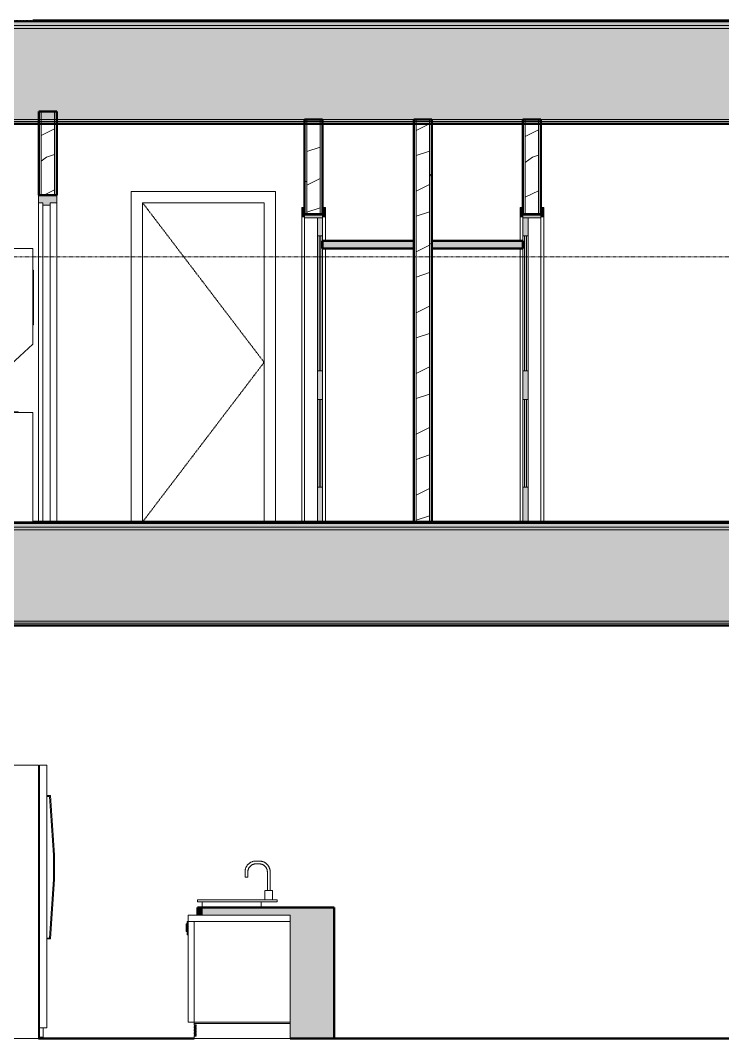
# Model space of a CAD drawing. Header units: inches. Extents: x 9610 to 15331, y -316 to 681.
# Drawn here: x 10480.2 to 10665.2, y 0 to 268 of the extents above; entities that cross this region are included whole.
import ezdxf

# ---------------------------------------------------------------- set-up
doc = ezdxf.new("R2010")
doc.units = ezdxf.units.IN
doc.header["$MEASUREMENT"] = 0
for name, pattern in [('Aligning Line 1_8_', [0.25, 0.125, -0.125]), ('Dash 1_16_', [0.125, 0.0625, -0.0625]), ('Grid Line 1_2_', [0.875, 0.5, -0.125, 0.125, -0.125])]:
    doc.linetypes.add(name, pattern=pattern)
for name, color, linetype, lineweight in [('0-1', 7, 'Continuous', 5), ('0-2', 55, 'Continuous', 9), ('A-DOOR-2', 10, 'Continuous', 20), ('A-DOOR-3', 50, 'Dash 1_16_', 9), ('A-DOOR-4', 45, 'Continuous', 9), ('A-DOOR-5', 50, 'Continuous', 9), ('A-DOOR-6', 31, 'Continuous', 9), ('A-DOOR-FRAM-2', 10, 'Continuous', 20), ('A-DOOR-FRAM-3', 50, 'Continuous', 9), ('A-DOOR-FRAM-4', 45, 'Continuous', 9), ('A-FLOR-1', 8, 'Continuous', 5), ('A-FLOR-2', 31, 'Continuous', 5), ('A-FLOR-3', 251, 'Continuous', 5), ('A-FLOR-5', 192, 'Continuous', 50), ('A-FLOR-LEVL-1', 51, 'Grid Line 1_2_', 9), ('A-FLOR-MCUT', 51, 'Continuous', 13), ('A-FLOR-PATT-1', 8, 'Continuous', 9), ('A-WALL-2', 7, 'Continuous', 50), ('A-WALL-3', 250, 'Continuous', 13), ('A-WALL-PATT-1', 253, 'Continuous', 9), ('A-WALL-PATT-2', 50, 'Continuous', 9), ('G-ANNO-SYMB', 111, 'Aligning Line 1_8_', 9), ('P-SANR-FIXT-1', 55, 'Continuous', 9), ('Q-CASE-1', 9, 'Continuous', 9), ('Q-CASE-2', 7, 'Continuous', 50), ('Q-SPCQ-1', 55, 'Continuous', 9)]:
    doc.layers.add(name, color=color, linetype=linetype, lineweight=lineweight)
pattern_1 = [(0, (11008.554, 72), (30.72, 7.68), [1.267, -21.773, 1.267, -21.773, -122.88]), (0, (11008.554, 72), (30.72, 7.68), [-46.08, 1.267, -44.813, 1.267, -21.773, -53.76]), (0, (11008.554, 72), (30.72, 7.68), [-115.2, 1.267, -14.093, 1.267, -37.133]), (120, (11020.074, 75.84), (-22.011075, 22.7643), [1.267, -21.773, 1.267, -21.773, -122.88]), (120, (11020.074, 75.84), (-22.011075, 22.7643), [-46.08, 1.267, -44.813, 1.267, -21.773, -53.76]), (120, (11020.074, 75.84), (-22.011075, 22.7643), [-115.2, 1.267, -14.093, 1.267, -37.133]), (240, (11023.914, 91.2), (-8.708925, -30.4443), [1.267, -21.773, 1.267, -21.773, -122.88]), (240, (11023.914, 91.2), (-8.708925, -30.4443), [-46.08, 1.267, -44.813, 1.267, -21.773, -53.76]), (240, (11023.914, 91.2), (-8.708925, -30.4443), [-115.2, 1.267, -14.093, 1.267, -37.133])]
pattern_2 = [(216.87, (11014.952, 87.994), (47.980943, 31.987086), [7.997, -71.971]), (206.565, (11024.548, 83.196), (-15.99371, -15.99413), [17.881, -17.881]), (198.435, (11024.548, 75.199), (-31.98674, -15.99388), [10.115, -40.461])]
pattern_3 = [(0, (11008.554, 72), (15.36, 3.84), [1.267, -10.253, 1.267, -10.253, -61.44]), (0, (11008.554, 72), (15.36, 3.84), [-23.04, 1.267, -21.773, 1.267, -10.253, -26.88]), (0, (11008.554, 72), (15.36, 3.84), [-57.6, 1.267, -6.413, 1.267, -17.933]), (120, (11014.314, 73.92), (-11.005538, 11.38215), [1.267, -10.253, 1.267, -10.253, -61.44]), (120, (11014.314, 73.92), (-11.005538, 11.38215), [-23.04, 1.267, -21.773, 1.267, -10.253, -26.88]), (120, (11014.314, 73.92), (-11.005538, 11.38215), [-57.6, 1.267, -6.413, 1.267, -17.933]), (240, (11016.234, 81.6), (-4.354462, -15.22215), [1.267, -10.253, 1.267, -10.253, -61.44]), (240, (11016.234, 81.6), (-4.354462, -15.22215), [-23.04, 1.267, -21.773, 1.267, -10.253, -26.88]), (240, (11016.234, 81.6), (-4.354462, -15.22215), [-57.6, 1.267, -6.413, 1.267, -17.933])]
pattern_4 = [(0, (11008.554, 72), (0, 4.798), []), (315, (11008.554, 72), (4.798427, 0), [6.786, -6.786]), (45, (11008.554, 72), (4.798427, 0), [6.786, -6.786])]

# ---------------------------------------------------------------- blocks, each defined once
blk = doc.blocks.new('Single-Flush - 32_ x 84_-1372863-BUILDING SECTION - EAST_WEST - LOOKING SOUTH2')
at = {"layer": 'A-DOOR-3'}
for p in [(10512.44, 220), (10512.44, 136)]:
    blk.add_line(p, (10544.44, 178), dxfattribs=at)
at = {"layer": 'A-DOOR-FRAM-3'}
for p, q in [((10509.44, 223), (10509.44, 136)), ((10547.44, 223), (10509.44, 223)), ((10547.44, 136), (10547.44, 223)), ((10512.44, 136), (10512.44, 220)), ((10512.44, 220), (10544.44, 220)), ((10544.44, 220), (10544.44, 136))]:
    blk.add_line(p, q, dxfattribs=at)
blk = doc.blocks.new('FOLDING_SLIDING CLOSET - 42_ x 80_-1372841-BUILDING SECTION - EAST_WEST - LOOKING SOUTH2')
at = {"layer": 'A-DOOR-4'}
for points in [[(10611.84, 216.25), (10612.59, 216.25), (10612.59, 218.75), (10611.84, 218.75), (10611.84, 216.3)], [(10617.34, 216.25), (10618.09, 216.25), (10618.09, 218.75), (10617.34, 218.75), (10617.34, 216.3)]]:
    blk.add_hatch(color=256, dxfattribs=at).paths.add_polyline_path(points, flags=0)
h = blk.add_hatch(color=256, dxfattribs=at)
h.paths.add_polyline_path([(10613.96, 136), (10613.96, 145.12), (10612.59, 145.12), (10612.59, 136)], flags=0)
h.paths.add_polyline_path([(10612.59, 168.25), (10613.96, 168.25), (10613.96, 175.75), (10612.59, 175.75), (10612.59, 171.92)], flags=0)
h.paths.add_polyline_path([(10612.59, 211.31), (10613.96, 211.31), (10613.96, 216), (10612.59, 216)], flags=0)
h = blk.add_hatch(color=256, dxfattribs=at)
h.paths.add_polyline_path([(10613.05, 145.12), (10613.51, 145.12), (10613.51, 168.25), (10613.05, 168.25)], flags=0)
h.paths.add_polyline_path([(10613.05, 175.75), (10613.51, 175.75), (10613.51, 211.31), (10613.05, 211.31), (10613.05, 179)], flags=0)
at = {"layer": 'A-DOOR-FRAM-4'}
blk.add_hatch(color=256, dxfattribs=at).paths.add_polyline_path([(10613.96, 216), (10617.34, 216), (10617.34, 217), (10612.59, 217), (10612.59, 216), (10613.75, 216)], flags=0)
at = {"layer": 'A-DOOR-2'}
for p, q in [((10613.96, 216), (10612.59, 216)), ((10612.59, 216), (10612.59, 211.31)), ((10613.96, 211.31), (10613.96, 216)), ((10612.59, 211.31), (10613.96, 211.31)), ((10613.51, 211.31), (10613.05, 211.31)), ((10613.05, 211.31), (10613.05, 175.75)), ((10613.51, 175.75), (10613.51, 211.31)), ((10613.96, 175.75), (10612.59, 175.75)), ((10612.59, 175.75), (10612.59, 168.25)), ((10613.05, 175.75), (10613.51, 175.75)), ((10613.96, 168.25), (10613.96, 175.75)), ((10612.59, 168.25), (10613.96, 168.25)), ((10613.51, 168.25), (10613.05, 168.25)), ((10613.05, 168.25), (10613.05, 145.12)), ((10613.51, 145.12), (10613.51, 168.25)), ((10613.96, 145.12), (10612.59, 145.12)), ((10612.59, 145.12), (10612.59, 136)), ((10613.05, 145.12), (10613.51, 145.12)), ((10613.96, 136), (10613.96, 145.12)), ((10612.59, 136), (10613.96, 136))]:
    blk.add_line(p, q, dxfattribs=at)
at = {"layer": 'A-DOOR-5'}
for p, q in [((10611.84, 218.75), (10611.84, 216.25)), ((10612.59, 218.75), (10611.84, 218.75)), ((10612.59, 216.25), (10612.59, 218.75)), ((10617.34, 218.75), (10617.34, 216.25)), ((10618.09, 218.75), (10617.34, 218.75)), ((10618.09, 216.25), (10618.09, 218.75)), ((10611.84, 216.25), (10612.59, 216.25)), ((10611.84, 210), (10611.84, 216.25)), ((10617.34, 216.25), (10618.09, 216.25)), ((10618.09, 216.25), (10618.09, 136)), ((10612.59, 210), (10612.59, 211.31)), ((10613.96, 211.31), (10613.96, 175.75)), ((10611.84, 136), (10611.84, 208)), ((10612.59, 175.75), (10612.59, 208)), ((10612.59, 145.12), (10612.59, 168.25)), ((10613.96, 168.25), (10613.96, 145.12))]:
    blk.add_line(p, q, dxfattribs=at)
at = {"layer": 'A-DOOR-FRAM-2'}
for p, q in [((10617.34, 217), (10612.59, 217)), ((10612.59, 217), (10612.59, 216)), ((10617.34, 216.75), (10612.59, 216.75)), ((10612.59, 216), (10617.34, 216)), ((10617.34, 216), (10617.34, 217))]:
    blk.add_line(p, q, dxfattribs=at)
at = {"layer": 'A-DOOR-FRAM-3'}
blk.add_line((10617.34, 216), (10617.34, 136), dxfattribs=at)
blk = doc.blocks.new('OD_CW_Closet - OD_CW_Closet-2123065-BUILDING SECTION - EAST_WEST - LOOKING SOUTH2')
at = {"layer": 'Q-CASE-1'}
blk.add_hatch(color=256, dxfattribs=at).paths.add_polyline_path([(10583.84, 208), (10583.84, 210), (10559.84, 210), (10559.84, 208), (10560.59, 208)], flags=0)
at = {"layer": 'Q-CASE-2'}
for p, q in [((10583.84, 210), (10559.84, 210)), ((10559.84, 210), (10559.84, 208)), ((10583.84, 208), (10583.84, 210)), ((10559.84, 208), (10583.84, 208))]:
    blk.add_line(p, q, dxfattribs=at)
blk = doc.blocks.new('FOLDING_SLIDING CLOSET - 42_ x 80_-1372832-BUILDING SECTION - EAST_WEST - LOOKING SOUTH2')
at = {"layer": 'A-DOOR-4'}
for points in [[(10555.09, 216.25), (10555.09, 218.75), (10554.34, 218.75), (10554.34, 216.25)], [(10559.84, 216.25), (10560.59, 216.25), (10560.59, 218.75), (10559.84, 218.75), (10559.84, 216.3)]]:
    blk.add_hatch(color=256, dxfattribs=at).paths.add_polyline_path(points, flags=0)
h = blk.add_hatch(color=256, dxfattribs=at)
h.paths.add_polyline_path([(10559.84, 136), (10559.84, 145.12), (10558.46, 145.12), (10558.46, 136)], flags=0)
h.paths.add_polyline_path([(10559.84, 168.25), (10559.84, 175.75), (10558.46, 175.75), (10558.46, 168.25), (10559.38, 168.25)], flags=0)
h.paths.add_polyline_path([(10558.92, 211.31), (10559.84, 211.31), (10559.84, 216), (10558.46, 216), (10558.46, 211.31)], flags=0)
h = blk.add_hatch(color=256, dxfattribs=at)
h.paths.add_polyline_path([(10559.38, 145.12), (10559.38, 168.25), (10558.92, 168.25), (10558.92, 145.12)], flags=0)
h.paths.add_polyline_path([(10559.38, 175.75), (10559.38, 211.31), (10558.92, 211.31), (10558.92, 175.75)], flags=0)
at = {"layer": 'A-DOOR-FRAM-4'}
blk.add_hatch(color=256, dxfattribs=at).paths.add_polyline_path([(10555.09, 216), (10559.84, 216), (10559.84, 217), (10555.09, 217), (10555.09, 216.25)], flags=0)
at = {"layer": 'A-DOOR-2'}
for p, q in [((10558.46, 216), (10558.46, 211.31)), ((10559.84, 216), (10558.46, 216)), ((10559.84, 211.31), (10559.84, 216)), ((10558.46, 211.31), (10559.84, 211.31)), ((10558.92, 211.31), (10558.92, 175.75)), ((10559.38, 211.31), (10558.92, 211.31)), ((10559.38, 175.75), (10559.38, 211.31)), ((10558.46, 175.75), (10558.46, 168.25)), ((10559.84, 175.75), (10558.46, 175.75)), ((10558.92, 175.75), (10559.38, 175.75)), ((10559.84, 168.25), (10559.84, 175.75)), ((10558.46, 168.25), (10559.84, 168.25)), ((10558.92, 168.25), (10558.92, 145.12)), ((10559.38, 168.25), (10558.92, 168.25)), ((10559.38, 145.12), (10559.38, 168.25)), ((10558.46, 145.12), (10558.46, 136)), ((10559.84, 145.12), (10558.46, 145.12)), ((10558.92, 145.12), (10559.38, 145.12)), ((10559.84, 136), (10559.84, 145.12)), ((10558.46, 136), (10559.84, 136))]:
    blk.add_line(p, q, dxfattribs=at)
at = {"layer": 'A-DOOR-5'}
for p, q in [((10555.09, 218.75), (10554.34, 218.75)), ((10554.34, 218.75), (10554.34, 216.25)), ((10555.09, 216.25), (10555.09, 218.75)), ((10560.59, 218.75), (10559.84, 218.75)), ((10559.84, 218.75), (10559.84, 216.25)), ((10560.59, 216.25), (10560.59, 218.75)), ((10554.34, 216.25), (10555.09, 216.25)), ((10554.34, 136), (10554.34, 216.25)), ((10559.84, 216.25), (10560.59, 216.25)), ((10560.59, 216.25), (10560.59, 210)), ((10558.46, 175.75), (10558.46, 211.31)), ((10559.84, 211.31), (10559.84, 210)), ((10559.84, 208), (10559.84, 175.75)), ((10560.59, 208), (10560.59, 136)), ((10558.46, 145.12), (10558.46, 168.25)), ((10559.84, 168.25), (10559.84, 145.12))]:
    blk.add_line(p, q, dxfattribs=at)
at = {"layer": 'A-DOOR-FRAM-2'}
for p, q in [((10555.09, 217), (10555.09, 216)), ((10559.84, 217), (10555.09, 217)), ((10555.09, 216.75), (10559.84, 216.75)), ((10555.09, 216), (10559.84, 216)), ((10559.84, 216), (10559.84, 217))]:
    blk.add_line(p, q, dxfattribs=at)
at = {"layer": 'A-DOOR-FRAM-3'}
blk.add_line((10555.09, 136), (10555.09, 216), dxfattribs=at)
blk = doc.blocks.new('Stacked Washer and Dryer - 26_x25_ - Private-1352637-BUILDING SECTION - EAST_WEST - LOOKING SOUTH2')
at = {"layer": 'P-SANR-FIXT-1'}
for p, q in [((10483.54, 208), (10457.54, 208)), ((10457.54, 208), (10457.54, 136)), ((10483.54, 182.81), (10483.54, 208)), ((10483.67, 202.25), (10483.54, 202.25)), ((10483.67, 187.84), (10483.67, 202.25)), ((10483.54, 187.84), (10483.67, 187.84)), ((10464.04, 164.81), (10483.54, 182.81)), ((10483.54, 164.81), (10464.04, 164.81)), ((10466.64, 164.94), (10479.64, 164.94)), ((10466.64, 164.81), (10466.64, 164.94)), ((10479.64, 164.81), (10479.64, 164.94)), ((10483.54, 136), (10483.54, 164.81)), ((10457.54, 136), (10483.54, 136))]:
    blk.add_line(p, q, dxfattribs=at)
blk = doc.blocks.new('Flush-Double-Door-Adj_swing-w_handle_2100 - 1_-8_ x 7_-0_-2080157-BUILDING SECTION - EAST_WEST - LOOKING SOUTH2')
at = {"layer": 'A-DOOR-6'}
blk.add_hatch(color=256, dxfattribs=at).paths.add_polyline_path([(10487.58, 219.38), (10488.13, 219.38), (10488.13, 220), (10489.88, 220), (10489.88, 222), (10485, 222), (10485, 220), (10486.13, 220), (10486.13, 219.38), (10486.48, 219.38)], flags=0)
for p, q in [((10489.88, 222), (10485, 222)), ((10485, 222), (10485, 220)), ((10485, 220), (10486.13, 220)), ((10485, 220), (10485, 136)), ((10486.13, 220), (10486.13, 219.38)), ((10488.13, 219.38), (10488.13, 220)), ((10488.13, 220), (10489.88, 220)), ((10489.88, 220), (10489.88, 222)), ((10489.88, 136), (10489.88, 220)), ((10486.13, 219.38), (10488.13, 219.38)), ((10486.13, 136), (10486.13, 219.38)), ((10488.13, 136), (10488.13, 219.38))]:
    blk.add_line(p, q, dxfattribs=at)
blk = doc.blocks.new('Refrigerator_-_Side-by-Side_6047 - 36_ X 30_-1372843-BUILDING SECTION - EAST_WEST - LOOKING SOUTH2')
at = {"layer": 'Q-SPCQ-1'}
for p, q in [((10485.01, 72), (10457.26, 72)), ((10457.26, 72), (10457.26, 0)), ((10485.01, 0), (10485.01, 72)), ((10485.26, 2.87), (10485.26, 72)), ((10485.26, 72), (10487.26, 72)), ((10487.26, 72), (10487.26, 2.87)), ((10488.17, 64), (10487.26, 64)), ((10487.26, 63.75), (10487.93, 63.75)), ((10487.93, 63.75), (10489.01, 48.28)), ((10489.26, 48.29), (10488.17, 64)), ((10489.01, 48.28), (10489.01, 41.95)), ((10489.26, 41.94), (10489.26, 48.29)), ((10489.01, 41.95), (10487.93, 26.48)), ((10488.17, 26.23), (10489.26, 41.94)), ((10487.93, 26.48), (10487.26, 26.48)), ((10487.26, 26.23), (10488.17, 26.23)), ((10486.26, 2.87), (10485.26, 2.87)), ((10485.26, 2.87), (10485.26, 0.37)), ((10487.26, 2.87), (10485.26, 2.87)), ((10486.26, 0.37), (10486.26, 2.87)), ((10457.26, 0), (10485.01, 0)), ((10485.26, 0.37), (10486.26, 0.37))]:
    blk.add_line(p, q, dxfattribs=at)
blk = doc.blocks.new('Sink Kitchen-Single - 30_ x 21_-1372827-BUILDING SECTION - EAST_WEST - LOOKING SOUTH2')
at = {"layer": 'P-SANR-FIXT-1'}
for p, q in [((10543.16, 46.75), (10542.29, 46.75)), ((10542.29, 46), (10543.16, 46)), ((10539.41, 43.88), (10539.41, 42.5)), ((10540.16, 42.5), (10540.16, 43.88)), ((10545.29, 43.88), (10545.29, 39)), ((10546.04, 39), (10546.04, 43.88)), ((10540.16, 42.5), (10539.41, 42.5)), ((10544.66, 39), (10544.66, 36.5)), ((10544.66, 39), (10544.66, 36.5)), ((10544.69, 39), (10545.66, 39)), ((10544.69, 39), (10544.69, 39)), ((10545.66, 39), (10546.64, 39)), ((10546.64, 39), (10546.64, 39)), ((10546.66, 36.5), (10546.66, 39)), ((10546.66, 36.5), (10546.66, 39)), ((10526.91, 36.5), (10547.91, 36.5)), ((10526.91, 36.5), (10526.91, 36)), ((10547.91, 36), (10526.91, 36)), ((10528.16, 36), (10528.16, 34.5)), ((10543.66, 34.5), (10543.66, 36)), ((10547.91, 36.5), (10547.91, 36))]:
    blk.add_line(p, q, dxfattribs=at)
at = {"layer": 'P-SANR-FIXT-1', "flags": 128}
for points in [[(10542.29, 46.75), (10542.17, 46.75), (10542.06, 46.74), (10541.95, 46.73), (10541.83, 46.71), (10541.72, 46.69), (10541.61, 46.67), (10541.49, 46.64), (10541.39, 46.6), (10541.28, 46.57), (10541.17, 46.52), (10541.06, 46.48), (10540.96, 46.43), (10540.86, 46.37), (10540.76, 46.31), (10540.67, 46.25), (10540.57, 46.18), (10540.48, 46.11), (10540.39, 46.04), (10540.31, 45.96), (10540.23, 45.88), (10540.15, 45.79), (10540.07, 45.71), (10540, 45.62), (10539.93, 45.52), (10539.87, 45.43), (10539.81, 45.33), (10539.75, 45.23), (10539.7, 45.13), (10539.65, 45.02), (10539.61, 44.92), (10539.57, 44.81), (10539.54, 44.7), (10539.5, 44.59), (10539.48, 44.48), (10539.46, 44.36), (10539.44, 44.25), (10539.43, 44.14), (10539.42, 44.02), (10539.41, 43.91), (10539.41, 43.88)], [(10540.16, 43.88), (10540.17, 43.96), (10540.17, 44.04), (10540.18, 44.13), (10540.19, 44.21), (10540.21, 44.3), (10540.23, 44.38), (10540.25, 44.46), (10540.27, 44.54), (10540.3, 44.62), (10540.33, 44.7), (10540.37, 44.78), (10540.4, 44.86), (10540.45, 44.93), (10540.49, 45), (10540.54, 45.07), (10540.58, 45.14), (10540.64, 45.21), (10540.69, 45.28), (10540.75, 45.34), (10540.81, 45.4), (10540.87, 45.46), (10540.94, 45.51), (10541, 45.57), (10541.07, 45.62), (10541.14, 45.66), (10541.21, 45.71), (10541.29, 45.75), (10541.36, 45.79), (10541.44, 45.82), (10541.52, 45.86), (10541.6, 45.88), (10541.68, 45.91), (10541.76, 45.93), (10541.84, 45.95), (10541.93, 45.97), (10542.01, 45.98), (10542.1, 45.99), (10542.18, 46), (10542.27, 46), (10542.29, 46)], [(10546.04, 43.88), (10546.04, 43.99), (10546.03, 44.1), (10546.02, 44.22), (10546, 44.33), (10545.98, 44.45), (10545.96, 44.56), (10545.93, 44.67), (10545.89, 44.78), (10545.86, 44.89), (10545.81, 44.99), (10545.77, 45.1), (10545.71, 45.2), (10545.66, 45.3), (10545.6, 45.4), (10545.54, 45.5), (10545.47, 45.59), (10545.4, 45.68), (10545.33, 45.77), (10545.25, 45.86), (10545.17, 45.94), (10545.08, 46.02), (10545, 46.09), (10544.91, 46.16), (10544.81, 46.23), (10544.72, 46.29), (10544.62, 46.35), (10544.52, 46.41), (10544.42, 46.46), (10544.31, 46.51), (10544.21, 46.55), (10544.1, 46.59), (10543.99, 46.63), (10543.88, 46.66), (10543.77, 46.69), (10543.65, 46.71), (10543.54, 46.73), (10543.43, 46.74), (10543.31, 46.75), (10543.2, 46.75), (10543.16, 46.75)], [(10543.16, 46), (10543.25, 46), (10543.33, 45.99), (10543.42, 45.98), (10543.5, 45.97), (10543.59, 45.96), (10543.67, 45.94), (10543.75, 45.92), (10543.83, 45.89), (10543.91, 45.86), (10543.99, 45.83), (10544.07, 45.8), (10544.15, 45.76), (10544.22, 45.72), (10544.29, 45.68), (10544.36, 45.63), (10544.43, 45.58), (10544.5, 45.53), (10544.57, 45.47), (10544.63, 45.42), (10544.69, 45.36), (10544.75, 45.29), (10544.8, 45.23), (10544.86, 45.16), (10544.91, 45.09), (10544.95, 45.02), (10545, 44.95), (10545.04, 44.88), (10545.08, 44.8), (10545.11, 44.72), (10545.14, 44.65), (10545.17, 44.57), (10545.2, 44.48), (10545.22, 44.4), (10545.24, 44.32), (10545.26, 44.24), (10545.27, 44.15), (10545.28, 44.07), (10545.29, 43.98), (10545.29, 43.9), (10545.29, 43.88)]]:
    blk.add_lwpolyline(points, dxfattribs=at)
blk = doc.blocks.new('Dishwasher_15404 - 34_ counter-1372825-BUILDING SECTION - EAST_WEST - LOOKING SOUTH2')
at = {"layer": 'Q-SPCQ-1'}
for p, q in [((10524.43, 32.5), (10524.43, 30.79)), ((10524.43, 32.5), (10524.63, 32.5)), ((10524.63, 32.5), (10551.31, 32.5)), ((10551.31, 32.5), (10551.31, 30.79)), ((10524.18, 30.18), (10523.93, 30.18)), ((10523.93, 28.21), (10523.93, 30.18)), ((10524.18, 28.06), (10524.18, 30.79)), ((10524.18, 30.79), (10524.44, 30.79)), ((10524.63, 30.79), (10524.43, 30.79)), ((10524.43, 30.79), (10524.43, 4.33)), ((10524.43, 30.79), (10524.63, 30.79)), ((10551.31, 30.79), (10524.63, 30.79)), ((10524.63, 30.79), (10526.06, 30.79)), ((10526.06, 30.79), (10526.06, 4.33)), ((10526.06, 30.79), (10526.06, 4.33)), ((10526.26, 30.79), (10551.31, 30.79)), ((10551.31, 30.79), (10551.31, 4.33)), ((10523.93, 28.21), (10524.18, 28.21)), ((10524.18, 27.35), (10524.18, 28.06)), ((10524.18, 27.35), (10524.44, 27.35)), ((10524.63, 4.33), (10524.43, 4.33)), ((10526.06, 4.33), (10524.63, 4.33)), ((10526.06, 4.33), (10551.31, 4.33)), ((10526.06, 4.33), (10526.06, 3.94)), ((10551.31, 3.94), (10526.06, 3.94)), ((10526.06, 3.94), (10526.06, 3.59)), ((10526.06, 3.59), (10526.56, 3.59)), ((10526.09, 3.59), (10526.06, 3.59)), ((10526.06, 3.39), (10526.06, 3.2)), ((10526.56, 3.39), (10526.06, 3.39)), ((10526.06, 3.39), (10526.09, 3.39)), ((10526.06, 3.2), (10526.56, 3.2)), ((10526.09, 3.2), (10526.06, 3.2)), ((10526.06, 3), (10526.06, 2.8)), ((10526.56, 3), (10526.06, 3)), ((10526.06, 3), (10526.09, 3)), ((10526.06, 2.8), (10526.56, 2.8)), ((10526.09, 2.8), (10526.06, 2.8)), ((10551.31, 4.33), (10526.26, 4.33)), ((10526.56, 3.59), (10526.56, 3.39)), ((10526.56, 3.2), (10526.56, 3)), ((10526.56, 2.8), (10526.56, 2.61)), ((10527.63, 3.94), (10551.31, 3.94)), ((10551.31, 4.33), (10551.31, 3.94)), ((10551.31, 3.94), (10551.31, 0)), ((10526.06, 2.61), (10526.06, 2.41)), ((10526.56, 2.61), (10526.06, 2.61)), ((10526.06, 2.61), (10526.09, 2.61)), ((10526.06, 2.41), (10526.56, 2.41)), ((10526.09, 2.41), (10526.06, 2.41)), ((10526.06, 2.21), (10526.06, 2.02)), ((10526.56, 2.21), (10526.06, 2.21)), ((10526.06, 2.21), (10526.09, 2.21)), ((10526.06, 2.02), (10526.56, 2.02)), ((10526.09, 2.02), (10526.06, 2.02)), ((10526.06, 1.82), (10526.06, 1.62)), ((10526.56, 1.82), (10526.06, 1.82)), ((10526.06, 1.82), (10526.09, 1.82)), ((10526.06, 1.62), (10526.56, 1.62)), ((10526.09, 1.62), (10526.06, 1.62)), ((10526.06, 1.43), (10526.06, 1.23)), ((10526.56, 1.43), (10526.06, 1.43)), ((10526.06, 1.43), (10526.09, 1.43)), ((10526.06, 1.23), (10526.56, 1.23)), ((10526.09, 1.23), (10526.06, 1.23)), ((10526.06, 1.03), (10526.06, 0.84)), ((10526.56, 1.03), (10526.06, 1.03)), ((10526.06, 1.03), (10526.09, 1.03)), ((10526.06, 0.84), (10526.56, 0.84)), ((10526.09, 0.84), (10526.06, 0.84)), ((10526.06, 0.64), (10526.06, 0)), ((10526.56, 0.64), (10526.06, 0.64)), ((10526.56, 2.41), (10526.56, 2.21)), ((10526.56, 2.02), (10526.56, 1.82)), ((10526.56, 1.62), (10526.56, 1.43)), ((10526.56, 1.23), (10526.56, 1.03)), ((10526.56, 0.84), (10526.56, 0.64)), ((10527.63, 0), (10526.06, 0)), ((10551.31, 0), (10527.63, 0))]:
    blk.add_line(p, q, dxfattribs=at)
blk = doc.blocks.new('OD_CW_Base Cabinet - OD_CW_Base Cabinet-2132465-BUILDING SECTION - EAST_WEST - LOOKING SOUTH2')
at = {"layer": 'Q-CASE-1'}
for points in [[(10526.91, 32.5), (10527.91, 32.5), (10527.91, 34.5), (10526.91, 34.5), (10526.91, 33.24)], [(10551.31, 0), (10562.91, 0), (10562.91, 34.5), (10527.91, 34.5), (10527.91, 32.5), (10551.31, 32.5), (10551.31, 1.41)]]:
    blk.add_hatch(color=256, dxfattribs=at).paths.add_polyline_path(points, flags=0)
at = {"layer": 'Q-CASE-2'}
for p, q in [((10526.91, 34.5), (10526.91, 32.5)), ((10527.91, 34.5), (10526.91, 34.5)), ((10527.91, 32.5), (10527.91, 34.5)), ((10527.91, 34.5), (10527.91, 32.5)), ((10562.91, 34.5), (10527.91, 34.5)), ((10562.91, 0), (10562.91, 34.5)), ((10551.31, 0), (10562.91, 0))]:
    blk.add_line(p, q, dxfattribs=at)
blk = doc.blocks.new('CTR - 1st Phase - Unit Layouts_rvt-1-BUILDING SECTION - EAST_WEST - LOOKING SOUTH2')
at = {"layer": 'A-WALL-PATT-1'}
h = blk.add_hatch(dxfattribs=at)
h.set_pattern_fill('FP_4', color=256, style=0, pattern_type=2)
h.set_pattern_definition(pattern_2)
h.paths.add_polyline_path([(10587.96, 136), (10587.96, 241.87), (10584.46, 241.87), (10584.46, 136)], flags=0)
h = blk.add_hatch(dxfattribs=at)
h.set_pattern_fill('FP_4', color=256, style=0, pattern_type=2)
h.set_pattern_definition(pattern_2)
h.paths.add_polyline_path([(10489.25, 222), (10489.25, 240.75), (10485.75, 240.75), (10485.75, 222)], flags=0)
h = blk.add_hatch(dxfattribs=at)
h.set_pattern_fill('FP_4', color=256, style=0, pattern_type=2)
h.set_pattern_definition(pattern_2)
h.paths.add_polyline_path([(10555.71, 217), (10559.21, 217), (10559.21, 240.75), (10555.71, 240.75), (10555.71, 225.59)], flags=0)
h = blk.add_hatch(dxfattribs=at)
h.set_pattern_fill('FP_4', color=256, style=0, pattern_type=2)
h.set_pattern_definition(pattern_2)
h.paths.add_polyline_path([(10613.71, 217), (10616.71, 217), (10616.7, 240.75), (10613.21, 240.75), (10613.21, 217)], flags=0)
at = {"layer": 'A-WALL-PATT-2'}
h = blk.add_hatch(dxfattribs=at)
h.set_pattern_fill('FP_1', color=256, style=0, pattern_type=2)
h.set_pattern_definition(pattern_1)
h.paths.add_polyline_path([(10555.09, 217), (10555.71, 217), (10555.71, 240.75), (10555.09, 240.75), (10555.09, 225.28)], flags=0)
h = blk.add_hatch(dxfattribs=at)
h.set_pattern_fill('FP_1', color=256, style=0, pattern_type=2)
h.set_pattern_definition(pattern_1)
h.paths.add_polyline_path([(10583.84, 136), (10584.46, 136), (10584.46, 240.75), (10583.84, 240.75), (10583.84, 145.04)], flags=0)
h = blk.add_hatch(dxfattribs=at)
h.set_pattern_fill('FP_1', color=256, style=0, pattern_type=2)
h.set_pattern_definition(pattern_1)
h.paths.add_polyline_path([(10588.59, 136), (10588.59, 240.75), (10587.96, 240.75), (10587.96, 136)], flags=0)
h = blk.add_hatch(dxfattribs=at)
h.set_pattern_fill('FP_1', color=256, style=0, pattern_type=2)
h.set_pattern_definition(pattern_1)
h.paths.add_polyline_path([(10616.71, 217), (10617.34, 217), (10617.34, 240.75), (10616.71, 240.75), (10616.71, 238.49)], flags=0)
at = {"layer": 'A-WALL-2'}
for p, q in [((10485.13, 244), (10485.13, 222)), ((10489.88, 244), (10485.13, 244)), ((10489.88, 222), (10489.88, 244)), ((10555.09, 241.87), (10555.09, 217)), ((10559.84, 241.87), (10555.09, 241.87)), ((10559.84, 217), (10559.84, 241.87)), ((10588.59, 241.87), (10583.84, 241.87)), ((10583.84, 241.87), (10583.84, 136)), ((10588.59, 136), (10588.59, 241.87)), ((10617.34, 241.87), (10612.59, 241.87)), ((10612.59, 241.87), (10612.59, 217)), ((10617.34, 217), (10617.34, 241.87)), ((10485.13, 222), (10489.88, 222)), ((10555.09, 217), (10559.84, 217)), ((10612.59, 217), (10617.34, 217)), ((10583.84, 136), (10588.59, 136))]:
    blk.add_line(p, q, dxfattribs=at)
at = {"layer": 'A-WALL-3'}
for p, q in [((10485.75, 244), (10485.75, 222)), ((10489.25, 244), (10489.25, 222)), ((10555.71, 241.87), (10555.71, 217)), ((10559.21, 241.87), (10559.21, 217)), ((10584.46, 241.87), (10584.46, 136)), ((10587.96, 241.87), (10587.96, 136)), ((10613.21, 241.87), (10613.21, 217)), ((10616.71, 241.87), (10616.71, 217))]:
    blk.add_line(p, q, dxfattribs=at)
at = {"layer": '0-2'}
for name, p in [('Single-Flush - 32_ x 84_-1372863-BUILDING SECTION - EAST_WEST - LOOKING SOUTH2', (0, 0)), ('Flush-Double-Door-Adj_swing-w_handle_2100 - 1_-8_ x 7_-0_-2080157-BUILDING SECTION - EAST_WEST - LOOKING SOUTH2', (0, 0)), ('FOLDING_SLIDING CLOSET - 42_ x 80_-1372832-BUILDING SECTION - EAST_WEST - LOOKING SOUTH2', (0, 0)), ('FOLDING_SLIDING CLOSET - 42_ x 80_-1372841-BUILDING SECTION - EAST_WEST - LOOKING SOUTH2', (0, 0)), ('OD_CW_Closet - OD_CW_Closet-2123065-BUILDING SECTION - EAST_WEST - LOOKING SOUTH2', (0, 0)), ('OD_CW_Closet - OD_CW_Closet-2123065-BUILDING SECTION - EAST_WEST - LOOKING SOUTH2', (28.75, 0)), ('Stacked Washer and Dryer - 26_x25_ - Private-1352637-BUILDING SECTION - EAST_WEST - LOOKING SOUTH2', (0, 0)), ('Refrigerator_-_Side-by-Side_6047 - 36_ X 30_-1372843-BUILDING SECTION - EAST_WEST - LOOKING SOUTH2', (0, 0)), ('Sink Kitchen-Single - 30_ x 21_-1372827-BUILDING SECTION - EAST_WEST - LOOKING SOUTH2', (0, 0)), ('Dishwasher_15404 - 34_ counter-1372825-BUILDING SECTION - EAST_WEST - LOOKING SOUTH2', (0, 0)), ('OD_CW_Base Cabinet - OD_CW_Base Cabinet-2132465-BUILDING SECTION - EAST_WEST - LOOKING SOUTH2', (0, 0))]:
    blk.add_blockref(name, p, dxfattribs=at)

msp = doc.modelspace()

# ---------------------------------------------------------------- hatches: boundary and pattern name
at = {"layer": 'A-FLOR-1'}
h = msp.add_hatch(color=256, dxfattribs=at)
h.paths.add_polyline_path([(12081.6, 267.62), (12115.84, 267.62), (12115.84, 267.87), (11738.84, 267.87), (11738.84, 267.62), (12078.85, 267.62)], flags=0)
h.paths.add_polyline_path([(11445.26, 267.62), (11648.09, 267.62), (11648.09, 267.87), (11250.14, 267.87), (11250.14, 267.62), (11426.99, 267.62)], flags=0)
h.paths.add_polyline_path([(10584.46, 267.62), (10848.64, 267.62), (10848.64, 267.87), (10450.69, 267.87), (10450.69, 267.62), (10583.84, 267.62)], flags=0)
h.paths.add_polyline_path([(10021.93, 267.62), (10359.94, 267.62), (10359.94, 267.87), (9982.94, 267.87), (9982.94, 267.62), (10019.93, 267.62)], flags=0)
h = msp.add_hatch(color=256, dxfattribs=at)
h.paths.add_polyline_path([(11783.36, 135.62), (12110.34, 135.62), (12110.34, 135.87), (11738.84, 135.87), (11738.84, 135.62), (11757.7, 135.62)], flags=0)
h.paths.add_polyline_path([(11288.54, 135.62), (11648.09, 135.62), (11648.09, 135.87), (11255.64, 135.87), (11255.64, 135.62), (11286.54, 135.62)], flags=0)
h.paths.add_polyline_path([(10509.43, 135.62), (10843.14, 135.62), (10843.14, 135.87), (10450.69, 135.87), (10450.69, 135.62), (10489.89, 135.62)], flags=0)
h.paths.add_polyline_path([(10357.94, 135.62), (10359.94, 135.62), (10359.94, 135.87), (9988.44, 135.87), (9988.44, 135.62), (10356.19, 135.62)], flags=0)
at = {"layer": 'A-FLOR-2'}
h = msp.add_hatch(color=256, dxfattribs=at)
h.paths.add_polyline_path([(12112.92, 241.87), (12115.84, 241.87), (12115.84, 265.87), (11738.84, 265.87), (11738.84, 241.87), (12110.34, 241.87)], flags=0)
h.paths.add_polyline_path([(11648.09, 241.87), (11648.09, 265.87), (11250.14, 265.87), (11250.14, 241.87), (11643.34, 241.87)], flags=0)
h.paths.add_polyline_path([(10842.61, 241.87), (10848.64, 241.87), (10848.64, 265.87), (10450.69, 265.87), (10450.69, 241.87), (10842.51, 241.87)], flags=0)
h.paths.add_polyline_path([(9982.94, 241.87), (10359.94, 241.87), (10359.94, 265.87), (9982.94, 265.87), (9982.94, 260.68)], flags=0)
h = msp.add_hatch(color=256, dxfattribs=at)
h.paths.add_polyline_path([(12115.84, 109.87), (12115.84, 133.87), (11738.84, 133.87), (11738.84, 109.87), (12102.16, 109.87)], flags=0)
h.paths.add_polyline_path([(11628.53, 109.87), (11648.09, 109.87), (11648.09, 133.87), (11250.14, 133.87), (11250.14, 109.87), (11585.47, 109.87)], flags=0)
h.paths.add_polyline_path([(10842.75, 109.87), (10848.64, 109.87), (10848.64, 133.87), (10450.69, 133.87), (10450.69, 109.87), (10831.98, 109.87)], flags=0)
h.paths.add_polyline_path([(10359.94, 109.87), (10359.94, 133.87), (9982.94, 133.87), (9982.94, 109.87), (10355.19, 109.87)], flags=0)
at = {"layer": 'A-FLOR-3'}
h = msp.add_hatch(color=256, dxfattribs=at)
h.paths.add_polyline_path([(11738.84, 241.37), (12109.71, 241.37), (12109.71, 241.87), (11738.84, 241.87)], flags=0)
h.paths.add_polyline_path([(11283.79, 241.37), (11510.81, 241.37), (11510.81, 241.87), (11256.26, 241.87), (11256.29, 241.37), (11262.55, 241.37)], flags=0)
h.paths.add_polyline_path([(11643.26, 241.37), (11644.59, 241.37), (11644.59, 241.87), (11514.31, 241.87), (11514.31, 241.37), (11628.53, 241.37)], flags=0)
h.paths.add_polyline_path([(10587.96, 241.37), (10842.51, 241.37), (10842.51, 241.87), (10587.96, 241.87), (10587.96, 241.55)], flags=0)
h.paths.add_polyline_path([(10584.46, 241.37), (10584.46, 241.87), (10454.19, 241.87), (10454.19, 241.37), (10582.94, 241.37)], flags=0)
h.paths.add_polyline_path([(10035.43, 241.37), (10359.94, 241.37), (10359.94, 241.87), (9989.06, 241.87), (9989.06, 241.37), (9992.38, 241.37)], flags=0)
h = msp.add_hatch(color=256, dxfattribs=at)
h.paths.add_polyline_path([(12086.19, 109.37), (12088.69, 109.37), (12088.69, 109.87), (12086.19, 109.87)], flags=0)
h.paths.add_polyline_path([(11738.84, 109.37), (12080.69, 109.37), (12080.69, 109.87), (11738.84, 109.87)], flags=0)
h.paths.add_polyline_path([(11456.27, 109.37), (11470.04, 109.37), (11470.04, 109.87), (11285.91, 109.87), (11285.91, 109.37), (11439.43, 109.37)], flags=0)
h.paths.add_polyline_path([(11476.79, 109.37), (11648.09, 109.37), (11648.09, 109.87), (11473.54, 109.87), (11473.54, 109.37)], flags=0)
h.paths.add_polyline_path([(10552.11, 109.37), (10812.86, 109.37), (10812.86, 109.87), (10454.19, 109.87), (10454.19, 109.37), (10466, 109.37)], flags=0)
h.paths.add_polyline_path([(10293.77, 109.37), (10359.94, 109.37), (10359.94, 109.87), (10018.71, 109.87), (10018.71, 109.37), (10207.66, 109.37)], flags=0)
at = {"layer": 'A-FLOR-PATT-1'}
h = msp.add_hatch(dxfattribs=at)
h.set_pattern_fill('FP_2', color=256, style=0, pattern_type=2)
h.set_pattern_definition(pattern_3)
h.paths.add_polyline_path([(11743.59, 266.62), (12115.84, 266.62), (12115.84, 267.62), (11738.84, 267.62), (11738.84, 266.62)], flags=0)
h.paths.add_polyline_path([(11262.55, 266.62), (11648.09, 266.62), (11648.09, 267.62), (11250.14, 267.62), (11250.14, 266.62), (11258.54, 266.62)], flags=0)
h.paths.add_polyline_path([(10810.24, 266.62), (10848.64, 266.62), (10848.64, 267.62), (10450.69, 267.62), (10450.69, 266.62), (10724.34, 266.62)], flags=0)
h.paths.add_polyline_path([(10035.43, 266.62), (10359.94, 266.62), (10359.94, 267.62), (9982.94, 267.62), (9982.94, 266.62), (10015.28, 266.62)], flags=0)
h = msp.add_hatch(dxfattribs=at)
h.set_pattern_fill('FP_3', color=256, style=0, pattern_type=2)
h.set_pattern_definition(pattern_4)
h.paths.add_polyline_path([(11738.84, 265.87), (12115.84, 265.87), (12115.84, 266.62), (11738.84, 266.62)], flags=0)
h.paths.add_polyline_path([(11258.54, 265.87), (11648.09, 265.87), (11648.09, 266.62), (11250.14, 266.62), (11250.14, 265.87), (11256.26, 265.87)], flags=0)
h.paths.add_polyline_path([(10647.94, 265.87), (10848.64, 265.87), (10848.64, 266.62), (10450.69, 266.62), (10450.69, 265.87), (10638.23, 265.87)], flags=0)
h.paths.add_polyline_path([(10354.59, 265.87), (10359.94, 265.87), (10359.94, 266.62), (9982.94, 266.62), (9982.94, 265.87), (10350.34, 265.87)], flags=0)
h = msp.add_hatch(dxfattribs=at)
h.set_pattern_fill('FP_1', color=256, style=0, pattern_type=2)
h.set_pattern_definition(pattern_1)
h.paths.add_polyline_path([(12076.85, 240.75), (12109.71, 240.75), (12109.71, 241.37), (11738.84, 241.37), (11738.84, 240.75), (11929.93, 240.75)], flags=0)
h.paths.add_polyline_path([(11288.54, 240.75), (11510.81, 240.75), (11510.81, 241.37), (11256.26, 241.37), (11256.26, 240.75), (11288.49, 240.75)], flags=0)
h.paths.add_polyline_path([(11641.59, 240.75), (11644.59, 240.75), (11644.59, 241.37), (11514.31, 241.37), (11514.31, 240.75), (11628.53, 240.75)], flags=0)
h.paths.add_polyline_path([(10509.06, 240.75), (10584.46, 240.75), (10584.46, 241.37), (10454.19, 241.37), (10454.19, 240.75), (10487.53, 240.75)], flags=0)
h.paths.add_polyline_path([(10588.84, 240.75), (10842.51, 240.75), (10842.48, 241.37), (10587.96, 241.37), (10587.96, 240.75), (10588.59, 240.75)], flags=0)
h.paths.add_polyline_path([(10359.94, 240.75), (10359.94, 241.37), (9989.06, 241.37), (9989.06, 240.75), (10355.19, 240.75)], flags=0)
h = msp.add_hatch(dxfattribs=at)
h.set_pattern_fill('FP_3', color=256, style=0, pattern_type=2)
h.set_pattern_definition(pattern_4)
h.paths.add_polyline_path([(12115.84, 133.87), (12115.84, 134.62), (11738.84, 134.62), (11738.84, 133.87), (12112.92, 133.87)], flags=0)
h.paths.add_polyline_path([(11283.79, 133.87), (11648.09, 133.87), (11648.09, 134.62), (11250.14, 134.62), (11250.14, 133.87), (11283.69, 133.87)], flags=0)
h.paths.add_polyline_path([(10552.11, 133.87), (10848.64, 133.87), (10848.61, 134.62), (10450.69, 134.62), (10450.69, 133.87), (10544.44, 133.87)], flags=0)
h.paths.add_polyline_path([(10293.77, 133.87), (10359.94, 133.87), (10359.94, 134.62), (9982.94, 134.62), (9982.94, 133.87), (10207.66, 133.87)], flags=0)
h = msp.add_hatch(dxfattribs=at)
h.set_pattern_fill('FP_2', color=256, style=0, pattern_type=2)
h.set_pattern_definition(pattern_3)
h.paths.add_polyline_path([(11757.7, 134.62), (12110.34, 134.62), (12110.34, 135.62), (11738.84, 135.62), (11738.84, 134.62), (11744.19, 134.62)], flags=0)
h.paths.add_polyline_path([(11426.99, 134.62), (11648.09, 134.62), (11648.09, 135.62), (11255.64, 135.62), (11255.64, 134.62), (11413.25, 134.62)], flags=0)
h.paths.add_polyline_path([(10583.84, 134.62), (10843.14, 134.62), (10843.14, 135.62), (10450.69, 135.62), (10450.69, 134.62), (10560.09, 134.62)], flags=0)
h.paths.add_polyline_path([(10035.43, 134.62), (10359.94, 134.62), (10359.94, 135.62), (9988.44, 135.62), (9988.44, 134.62), (10021.93, 134.62)], flags=0)
h = msp.add_hatch(dxfattribs=at)
h.set_pattern_fill('FP_1', color=256, style=0, pattern_type=2)
h.set_pattern_definition(pattern_1)
h.paths.add_polyline_path([(11738.84, 108.75), (12080.69, 108.76), (12080.69, 109.37), (11738.84, 109.37)], flags=0)
h.paths.add_polyline_path([(12086.19, 108.75), (12088.69, 108.75), (12088.69, 109.37), (12086.19, 109.37), (12086.19, 108.75)], flags=0)
h.paths.add_polyline_path([(11459.55, 108.75), (11470.04, 108.75), (11470.04, 109.37), (11285.91, 109.37), (11285.91, 108.75), (11456.3, 108.75)], flags=0)
h.paths.add_polyline_path([(11509.19, 108.75), (11648.09, 108.75), (11648.09, 109.37), (11473.54, 109.37), (11473.54, 108.75), (11508.05, 108.75)], flags=0)
h.paths.add_polyline_path([(10455.38, 108.75), (10812.86, 108.75), (10812.86, 109.37), (10454.19, 109.37), (10454.19, 108.75)], flags=0)
h.paths.add_polyline_path([(10355.25, 108.75), (10359.94, 108.75), (10359.94, 109.37), (10018.71, 109.37), (10018.71, 108.75), (10355.19, 108.75)], flags=0)

# ---------------------------------------------------------------- linework, layer by layer
at = {"layer": 'A-FLOR-5'}
for p, q in [((10815.99, 268), (10483.54, 268)), ((10450.69, 240.75), (10842.51, 240.75)), ((10815.99, 136), (10483.54, 136)), ((10450.69, 108.75), (10812.86, 108.75)), ((10526.06, 0), (10485.01, 0)), ((10813.49, 0), (10551.31, 0))]:
    msp.add_line(p, q, dxfattribs=at)
at = {"layer": 'A-FLOR-LEVL-1'}
for p, q in [((9610.24, 268), (12543.28, 268)), ((9610.24, 136), (12543.28, 136)), ((9610.24, 0), (12543.28, 0))]:
    msp.add_line(p, q, dxfattribs=at)
at = {"layer": 'A-FLOR-MCUT'}
for p, q in [((10848.64, 267.87), (10450.69, 267.87)), ((10848.64, 267.62), (10450.69, 267.62)), ((10848.64, 266.62), (10450.69, 266.62)), ((10848.64, 265.87), (10450.69, 265.87)), ((10842.51, 241.87), (10450.69, 241.87)), ((10842.51, 241.37), (10450.69, 241.37)), ((10843.14, 135.87), (10450.69, 135.87)), ((10843.14, 135.62), (10450.69, 135.62)), ((10843.14, 134.62), (10450.69, 134.62)), ((10848.64, 133.87), (10450.69, 133.87)), ((10821.49, 109.87), (10450.69, 109.87)), ((10812.86, 109.37), (10450.69, 109.37))]:
    msp.add_line(p, q, dxfattribs=at)
at = {"layer": 'G-ANNO-SYMB'}
for p, q in [((9690.98, 205.76), (12446.61, 205.76)), ((9690.98, 0), (12446.61, 0))]:
    msp.add_line(p, q, dxfattribs=at)

# ---------------------------------------------------------------- block references
at = {"layer": '0-1'}
msp.add_blockref('CTR - 1st Phase - Unit Layouts_rvt-1-BUILDING SECTION - EAST_WEST - LOOKING SOUTH2', (0, 0), dxfattribs=at)

doc.saveas('drawing.dxf')
